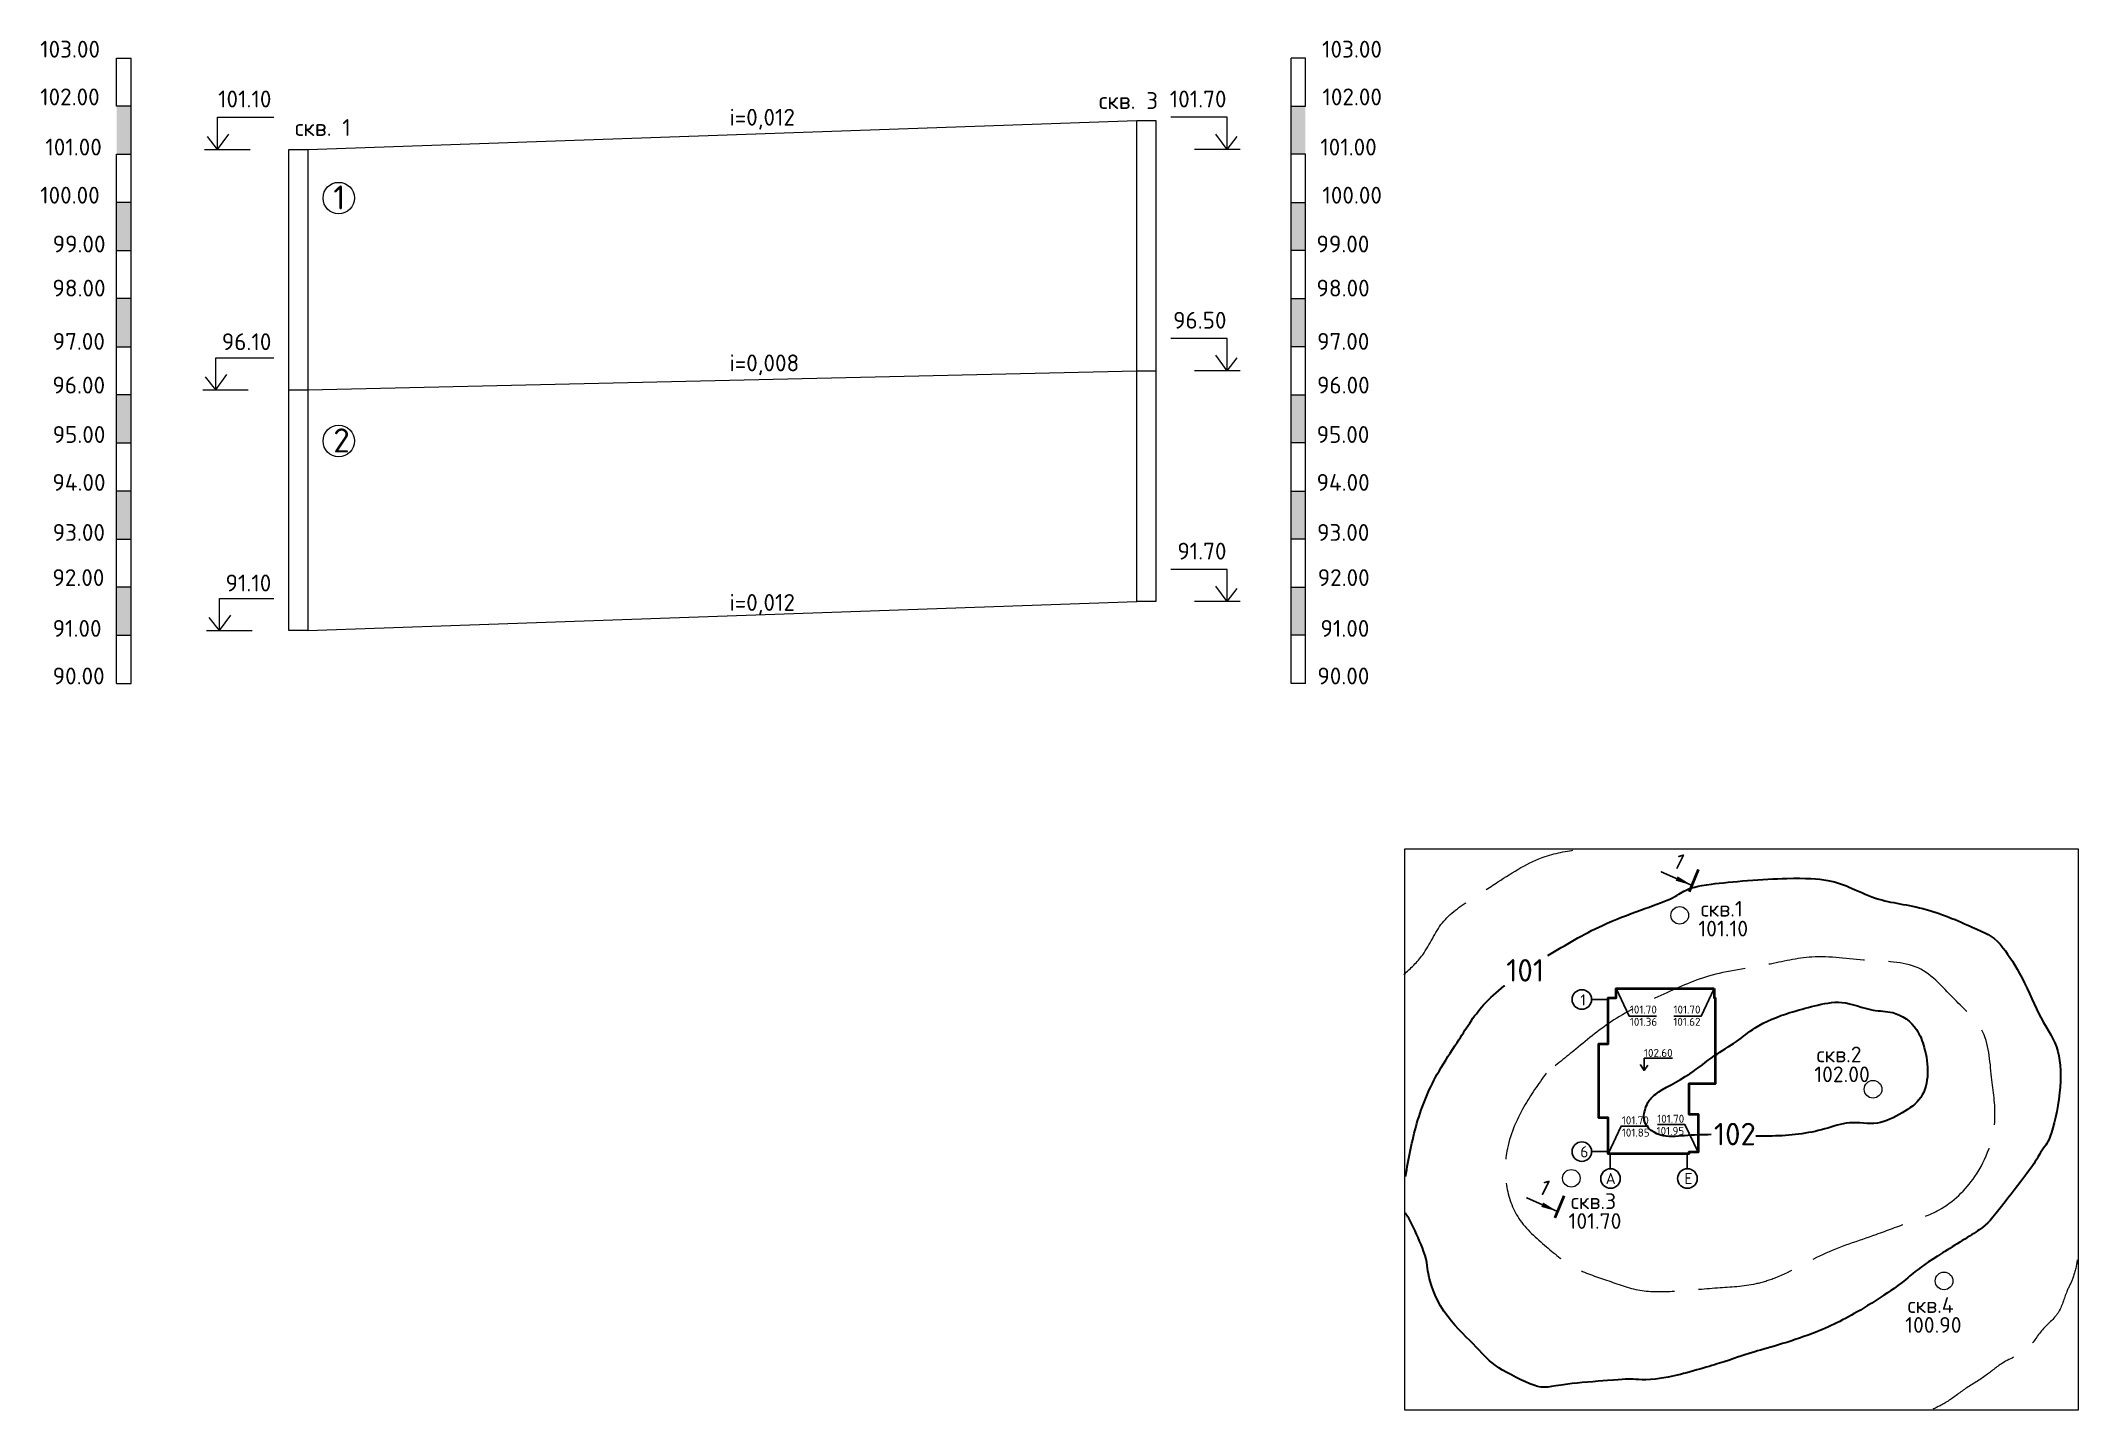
# Paper-space layout 'Лист3' of a CAD drawing. Header units: millimetres. Extents: x 21 to 275, y 21 to 191.
import ezdxf

# ---------------------------------------------------------------- set-up
doc = ezdxf.new("R2010")
doc.units = ezdxf.units.MM
doc.header["$LTSCALE"] = 0.5
doc.linetypes.add('ACAD_ISO02W100', pattern=[15, 12, -3])
for name, color, linetype, lineweight in [('ТОЛСТЫЕ', 1, 'Continuous', 50), ('ТОЛСТЫЕ3', 7, 'Continuous', 50), ('ТОНКИЕе', 7, 'Continuous', 25)]:
    doc.layers.add(name, color=color, linetype=linetype, lineweight=lineweight)
doc.layers.add('тонкие', color=7, linetype='Continuous')
doc.layers.add('Штриховка', color=7, linetype='ACAD_ISO02W100')
doc.styles.add('Наклонный', font='isocpeur.ttf', dxfattribs={"height": 3.5})

psp = doc.layouts.new('Лист3')

# ---------------------------------------------------------------- hatches: boundary and pattern name
at = {"layer": 'тонкие', "lineweight": 15, "transparency": 33554687}
h = psp.add_hatch(color=256, dxfattribs=at)
h.dxf.hatch_style = 1
h.paths.add_polyline_path([(32.52, 183.21), (30.72, 183.21), (30.72, 177.21), (32.52, 177.21)])
h = psp.add_hatch(color=256, dxfattribs=at)
h.dxf.hatch_style = 1
h.paths.add_polyline_path([(177.2, 183.21), (179, 183.21), (179, 177.21), (177.2, 177.21)])
h = psp.add_hatch(color=256, dxfattribs=at)
h.dxf.hatch_style = 1
h.paths.add_polyline_path([(32.52, 171.21), (30.72, 171.21), (30.72, 165.21), (32.52, 165.21)])
h = psp.add_hatch(color=256, dxfattribs=at)
h.dxf.hatch_style = 1
h.paths.add_polyline_path([(177.2, 171.21), (179, 171.21), (179, 165.21), (177.2, 165.21)])
h = psp.add_hatch(color=256, dxfattribs=at)
h.dxf.hatch_style = 1
h.paths.add_polyline_path([(32.52, 159.21), (30.72, 159.21), (30.72, 153.21), (32.52, 153.21)])
h = psp.add_hatch(color=256, dxfattribs=at)
h.dxf.hatch_style = 1
h.paths.add_polyline_path([(177.2, 159.21), (179, 159.21), (179, 153.21), (177.2, 153.21)])
h = psp.add_hatch(color=256, dxfattribs=at)
h.dxf.hatch_style = 1
h.paths.add_polyline_path([(32.52, 147.21), (30.72, 147.21), (30.72, 141.21), (32.52, 141.21)])
h = psp.add_hatch(color=256, dxfattribs=at)
h.dxf.hatch_style = 1
h.paths.add_polyline_path([(177.2, 147.21), (179, 147.21), (179, 141.21), (177.2, 141.21)])
h = psp.add_hatch(color=256, dxfattribs=at)
h.dxf.hatch_style = 1
h.paths.add_polyline_path([(32.52, 135.21), (30.72, 135.21), (30.72, 129.21), (32.52, 129.21)])
h = psp.add_hatch(color=256, dxfattribs=at)
h.dxf.hatch_style = 1
h.paths.add_polyline_path([(177.2, 135.21), (179, 135.21), (179, 129.21), (177.2, 129.21)])
h = psp.add_hatch(color=256, dxfattribs=at)
h.dxf.hatch_style = 1
h.paths.add_polyline_path([(30.72, 117.21), (32.52, 117.21), (32.52, 123.21), (30.72, 123.21)])
h = psp.add_hatch(color=256, dxfattribs=at)
h.dxf.hatch_style = 1
h.paths.add_polyline_path([(179, 117.21), (177.2, 117.21), (177.2, 123.21), (179, 123.21)])

# ---------------------------------------------------------------- linework, layer by layer
at = {"layer": 'ТОЛСТЫЕ', "color": 0, "lineweight": 15}
psp.add_lwpolyline([(191.39, 90.58), (275.39, 90.58), (275.39, 20.58), (191.39, 20.58), (191.39, 90.58)], dxfattribs=at)
for centre in [(225.68, 82.28), (249.79, 60.59), (212.16, 49.48), (258.65, 36.68)]:
    psp.add_circle(centre, 1.1, dxfattribs=at)
at = {"layer": 'ТОЛСТЫЕ', "color": 0, "lineweight": 30}
for points, knots in [([(209.23, 77.26), (211.42, 78.59), (216.48, 81.64), (226.74, 84.76), (225.73, 86.02), (242.85, 87.31), (245.94, 86.27), (251.12, 83.81), (256.3, 83.49), (263.47, 80.2), (265.38, 79.41), (268.53, 74.5), (270.95, 68.58), (273.11, 66.08), (273.35, 60.03), (271.69, 53.52), (271.14, 53.64), (269.79, 51.03), (264.55, 44.38), (264.01, 43.56), (257.78, 39.8), (254.48, 37.54), (253.67, 36.52), (247.71, 32.64), (242.16, 29.8), (232.86, 27.3), (233.02, 27.08), (222.77, 24.08), (219.83, 24.48), (218.63, 24.41), (209.57, 23.7), (208.54, 22.91), (202.03, 26.27), (201.28, 27.61), (195.82, 32.68), (194.01, 37.94), (194.39, 39.07), (192.09, 44.33), (191.63, 44.9), (191.39, 45.19)], [399.904208, 399.904208, 399.904208, 399.904208, 484.965858, 596.001192, 722.207698, 804.667918, 939.159751, 1006.551458, 1113.097414, 1205.831157, 1296.102693, 1353.776355, 1417.011356, 1494.959658, 1562.402958, 1636.198745, 1715.071307, 1750.700862, 1786.794009, 1858.52194, 1926.011766, 2003.383622, 2067.754442, 2110.682319, 2175.653023, 2268.902963, 2384.617562, 2455.398185, 2545.673542, 2612.815194, 2655.122144, 2726.13039, 2786.772985, 2856.265905, 2910.832062, 2984.343349, 3062.291506, 3110.270084, 3161.313988, 3161.313988, 3161.313988, 3161.313988]), ([(191.48, 49.69), (191.87, 51.93), (192.69, 56.49), (195.03, 62.14), (198.25, 66.81), (200.54, 70.72), (202.91, 72.76), (203.84, 73.5), (203.86, 73.51)], [0, 0, 0, 0, 97.200142, 198.247897, 258.709666, 340.531295, 390.362058, 391.440759, 391.440759, 391.440759, 391.440759]), ([(221.69, 58.94), (221.93, 59.27), (222.6, 60.19), (226.86, 62.24), (229.77, 64.72), (232.69, 66.4), (235.49, 68.74), (238.93, 70.06), (242.54, 71.03), (246.13, 71.82), (249.25, 70.3), (252.68, 70.38), (255.25, 68.51), (256.33, 65.53), (256.8, 62.64), (256.08, 59.33), (253.33, 57.55), (250.35, 55.97), (246.91, 56.71), (242.68, 55.15), (238.74, 54.72), (235.85, 54.74), (235.18, 54.74)], [0, 0, 0, 0, 39.055492, 109.653054, 163.838904, 210.851822, 252.019596, 319.79095, 365.325023, 414.138826, 471.775793, 506.884515, 558.958263, 593.524087, 640.809111, 684.863404, 727.879658, 775.381571, 825.332504, 870.488035, 965.179552, 993.992183, 993.992183, 993.992183, 993.992183]), ([(229.59, 54.93), (228.48, 54.9), (226.33, 54.86), (223.25, 54.43), (220.7, 56.38), (221.45, 58.31), (221.69, 58.94)], [1074.667136, 1074.667136, 1074.667136, 1074.667136, 1121.103039, 1165.025454, 1207.877755, 1228.896983, 1228.896983, 1228.896983, 1228.896983])]:
    psp.add_open_spline(points, degree=3, knots=knots, dxfattribs=at)
at = {"layer": 'ТОЛСТЫЕ3', "color": 0, "lineweight": 40}
psp.add_lwpolyline([(229.99, 73.17), (229.99, 72.01), (230.11, 72.01), (230.12, 72.01), (230.12, 61.27), (226.8, 61.27), (226.8, 57.49), (227.96, 57.49), (227.96, 52.74), (226.8, 52.74), (226.8, 52.54), (216.74, 52.54), (216.74, 57.01), (215.58, 57.01), (215.58, 66.24), (216.74, 66.24), (216.74, 72.01), (217.74, 72.01), (217.74, 73.17), (229.99, 73.17)], dxfattribs=at)
at = {"layer": 'ТОНКИЕе', "lineweight": 15}
for points in [[(30.72, 111.21), (32.52, 111.21), (32.52, 189.21)], [(30.72, 183.21), (30.72, 189.21), (32.52, 189.21)], [(179, 111.21), (177.2, 111.21), (177.2, 189.21)], [(179, 183.21), (179, 189.21), (177.2, 189.21)], [(30.72, 171.21), (30.72, 177.21), (32.52, 177.21), (32.52, 183.21), (30.72, 183.21)], [(179, 171.21), (179, 177.21), (177.2, 177.21), (177.2, 183.21), (179, 183.21)], [(43.31, 177.81), (43.31, 181.82), (50.35, 181.82)], [(54.59, 177.81), (157.95, 181.41)], [(160.35, 121.41), (157.95, 121.41), (157.95, 181.41), (160.35, 181.41), (160.35, 121.41)], [(169.22, 177.81), (169.22, 181.82), (162.19, 181.82)], [(43.31, 177.81), (42.04, 179.44)], [(43.31, 177.81), (44.73, 179.74)], [(169.22, 177.81), (167.81, 179.74)], [(169.22, 177.81), (170.5, 179.44)], [(41.69, 177.81), (47.38, 177.81)], [(53.39, 117.81), (52.19, 117.81), (52.19, 177.81), (54.59, 177.81), (54.59, 117.81), (52.19, 117.81), (52.19, 147.81), (54.59, 147.81)], [(170.85, 177.81), (165.16, 177.81)], [(30.72, 111.21), (30.72, 171.21)], [(30.72, 159.21), (30.72, 165.21), (32.52, 165.21), (32.52, 171.21), (30.72, 171.21)], [(179, 159.21), (179, 165.21), (177.2, 165.21), (177.2, 171.21), (179, 171.21)], [(179, 111.21), (179, 171.21)], [(30.72, 147.21), (30.72, 153.21), (32.52, 153.21), (32.52, 159.21), (30.72, 159.21)], [(179, 147.21), (179, 153.21), (177.2, 153.21), (177.2, 159.21), (179, 159.21)], [(169.22, 150.21), (169.22, 154.22), (162.19, 154.22)], [(43.08, 147.81), (43.08, 151.82), (50.35, 151.82)], [(54.59, 147.81), (157.95, 150.21)], [(157.95, 150.21), (160.35, 150.21)], [(170.85, 150.21), (165.16, 150.21)], [(169.22, 150.21), (167.81, 152.14)], [(169.22, 150.21), (170.5, 151.84)], [(41.46, 147.81), (47.14, 147.81)], [(43.08, 147.81), (41.8, 149.44)], [(43.08, 147.81), (44.49, 149.74)], [(30.72, 135.21), (30.72, 141.21), (32.52, 141.21), (32.52, 147.21), (30.72, 147.21)], [(179, 135.21), (179, 141.21), (177.2, 141.21), (177.2, 147.21), (179, 147.21)], [(30.72, 123.21), (30.72, 129.21), (32.52, 129.21), (32.52, 135.21), (30.72, 135.21)], [(179, 123.21), (179, 129.21), (177.2, 129.21), (177.2, 135.21), (179, 135.21)], [(169.22, 121.41), (169.22, 125.42), (162.19, 125.42)], [(30.72, 111.21), (30.72, 117.21), (32.52, 117.21), (32.52, 123.21), (30.72, 123.21)], [(169.22, 121.41), (167.81, 123.34)], [(169.22, 121.41), (170.5, 123.04)], [(179, 111.21), (179, 117.21), (177.2, 117.21), (177.2, 123.21), (179, 123.21)], [(43.54, 117.81), (43.54, 121.82), (50.35, 121.82)], [(43.54, 117.81), (44.96, 119.74)], [(54.59, 117.81), (157.95, 121.41)], [(170.85, 121.41), (165.16, 121.41)], [(41.92, 117.81), (47.61, 117.81)], [(43.54, 117.81), (42.27, 119.44)]]:
    psp.add_lwpolyline(points, dxfattribs=at)
at = {"layer": 'ТОНКИЕе', "color": 0}
for points in [[(228.04, 87.99), (226.91, 85.26), (227.23, 86.02), (223.38, 87.71), (227.23, 86.02), (227.23, 86.02), (227.23, 86.02), (227.23, 86.02)], [(216.74, 71.79), (214.69, 71.79)], [(217.74, 73.17), (219.37, 69.72), (222.78, 69.72)], [(229.99, 73.17), (228.36, 69.72), (224.95, 69.72)], [(221.24, 64.47), (221.24, 62.93), (220.78, 63.65), (221.24, 62.93), (221.69, 63.6)], [(221.24, 64.47), (224.77, 64.47)], [(216.74, 52.54), (218.37, 55.99), (221.78, 55.99)], [(227.96, 52.74), (226.33, 56.19), (222.92, 56.19)], [(216.74, 52.81), (214.69, 52.81)], [(217.01, 52.54), (217.01, 50.7)], [(226.6, 52.54), (226.6, 50.7)], [(211.26, 47.31), (210.14, 44.58), (210.45, 45.34), (206.6, 47.03), (210.45, 45.34), (210.45, 45.34), (210.45, 45.34), (210.45, 45.34)]]:
    psp.add_lwpolyline(points, dxfattribs=at)
for points in [[(227.23, 86.02, 0, 0.6, 0), (225.3, 86.87, 0.6, 0.6, 0)], [(210.45, 45.34, 0, 0.6, 0), (208.53, 46.19, 0.6, 0.6, 0)]]:
    psp.add_lwpolyline(points, format="xyseb", dxfattribs=at)
at = {"layer": 'ТОНКИЕе', "color": 0, "const_width": 0.6}
for points in [[(225.3, 86.87), (225.3, 86.87)], [(208.53, 46.19), (208.53, 46.19)]]:
    psp.add_lwpolyline(points, dxfattribs=at)
at = {"layer": 'ТОНКИЕе', "color": 0, "lineweight": 40}
for points in [[(226.91, 85.26), (228.04, 87.99)], [(210.14, 44.58), (211.26, 47.31)]]:
    psp.add_lwpolyline(points, dxfattribs=at)
at = {"layer": 'ТОНКИЕе', "lineweight": 15}
for centre in [(58.43, 171.75), (58.43, 141.45)]:
    psp.add_circle(centre, 1.96, dxfattribs=at)
at = {"layer": 'ТОНКИЕе', "color": 0}
for centre in [(213.47, 71.79), (213.47, 52.81), (217.05, 49.45), (226.64, 49.45)]:
    psp.add_circle(centre, 1.22, dxfattribs=at)
at = {"layer": 'Штриховка', "color": 0, "lineweight": 15, "ltscale": 2}
for points in [[(191.26, 74.89), (193.62, 77.35), (196.08, 81.35), (199.63, 84.26), (203, 86.44), (208.91, 89.63), (213.37, 90.54)], [(209.02, 62.6), (212.73, 65.6), (217.48, 69.24), (223.33, 72.29), (229.26, 74.68), (236.65, 76.14), (242.17, 77.08), (249.05, 76.66), (255.41, 75.72), (260.2, 71.56), (263.33, 68.02), (264.58, 62.09), (264.99, 56.99), (262.49, 49.7), (258.02, 45.54), (254.27, 43.98), (250.19, 42.49), (243.53, 39.99), (237.59, 37.08), (235.2, 36.35), (230.41, 35.83), (224.99, 35.41), (220.72, 35.52), (216.56, 36.77), (212.6, 38.33), (209.06, 40.93), (205.62, 44.47), (204.06, 48.63), (204.12, 52.86), (206.25, 58.41), (209.02, 62.6)], [(275.27, 39.31), (274.71, 37.01), (273.97, 35.38), (272.87, 32.71), (270.92, 30.59), (269, 28.2), (265.94, 26.43), (263.78, 24.83), (261.18, 23.14), (258.84, 21.5), (256.98, 20.55)]]:
    psp.add_spline(points, degree=3, dxfattribs=at)

# ---------------------------------------------------------------- texts
at = {"layer": 'ТОНКИЕе', "lineweight": 15, "style": 'Наклонный'}
for s, width, gutter_width, insert, char_height, attachment_point in [('103.00', 8.5101, 10.5, (21.19, 191.37), 2.1, 1), ('103.00', 8.5101, 10.5, (188.54, 191.37), 2.1, 3), ('102.00', 8.5101, 10.5, (21.19, 185.42), 2.1, 1), ('101.10', 8.5101, 10.5, (43.38, 185.16), 2.1, 1), ('скв. 3', 8.3808, 5.25, (153.23, 184.96), 2.1, 1), ('101.70', 8.5101, 10.5, (169.15, 185.16), 2.1, 3), ('102.00', 8.5101, 10.5, (188.54, 185.42), 2.1, 3), ('скв. 1', 8.3808, 5.25, (52.96, 181.6), 2.1, 1), ('i=0,012', 5.5989, 5.25, (107.15, 182.88), 2.1, 1), ('101.00', 8.5101, 10.5, (21.84, 179.16), 2.1, 1), ('101.00', 8.5101, 10.5, (187.89, 179.16), 2.1, 3), ('100.00', 8.5101, 10.5, (21.19, 173.16), 2.1, 1), ('1', 3.7147, 5.25, (57.75, 173.32), 3, 1), ('100.00', 8.5101, 10.5, (188.54, 173.16), 2.1, 3), ('99.00', 8.5101, 10.5, (22.75, 167.07), 2.1, 1), ('99.00', 8.5101, 10.5, (186.97, 167.07), 2.1, 3), ('98.00', 8.5101, 10.5, (22.72, 161.57), 2.1, 1), ('98.00', 8.5101, 10.5, (187.01, 161.57), 2.1, 3), ('96.50', 8.5101, 10.5, (169.15, 157.56), 2.1, 3), ('97.00', 8.5101, 10.5, (22.75, 154.92), 2.1, 1), ('96.10', 8.5101, 10.5, (43.85, 154.88), 2.1, 1), ('97.00', 8.5101, 10.5, (186.97, 154.92), 2.1, 3), ('i=0,008', 5.5989, 5.25, (107.15, 152.24), 2.1, 1), ('96.00', 8.5101, 10.5, (22.72, 149.47), 2.1, 1), ('96.00', 8.5101, 10.5, (187.01, 149.47), 2.1, 3), ('95.00', 8.5101, 10.5, (22.75, 143.31), 2.1, 1), ('2', 3.7147, 5.25, (57.75, 143.02), 3, 1), ('95.00', 8.5101, 10.5, (186.97, 143.31), 2.1, 3), ('94.00', 8.5101, 10.5, (22.72, 137.33), 2.1, 1), ('94.00', 8.5101, 10.5, (187.01, 137.33), 2.1, 3), ('93.00', 8.5101, 10.5, (22.75, 131.09), 2.1, 1), ('93.00', 8.5101, 10.5, (186.97, 131.09), 2.1, 3), ('91.70', 8.5101, 10.5, (169.15, 128.76), 2.1, 3), ('92.00', 8.5101, 10.5, (22.72, 125.46), 2.1, 1), ('91.10', 8.5101, 10.5, (44.31, 124.79), 2.1, 1), ('92.00', 8.5101, 10.5, (187.01, 125.46), 2.1, 3), ('i=0,012', 5.5989, 5.25, (107.15, 122.36), 2.1, 1), ('91.00', 8.5101, 10.5, (22.75, 119.12), 2.1, 1), ('91.00', 8.5101, 10.5, (186.97, 119.12), 2.1, 3), ('90.00', 8.5101, 10.5, (22.75, 113.19), 2.1, 1), ('90.00', 8.5101, 10.5, (186.97, 113.19), 2.1, 3)]:
    psp.add_mtext_dynamic_manual_height_columns(s, width=width, gutter_width=gutter_width, heights=[0], dxfattribs=dict(at, insert=insert, char_height=char_height, attachment_point=attachment_point))
at = {"layer": 'ТОНКИЕе', "color": 0, "char_height": 2, "attachment_point": 1, "rotation": 333.4573, "style": 'Наклонный'}
for insert in [(225.64, 90.14), (208.87, 49.46)]:
    psp.add_mtext_dynamic_manual_height_columns('1', width=1.0402, gutter_width=3.5, heights=[0], dxfattribs=dict(at, insert=insert))
at = {"layer": 'ТОНКИЕе', "color": 0, "lineweight": 15, "attachment_point": 1, "style": 'Наклонный'}
for s, width, insert, char_height in [('скв.1 ', 1.3762, (228.29, 84.09), 1.96), ('101.10', 1.3762, (228, 81.61), 1.96), ('101', 5.4872, (204.04, 76.82), 2.8), ('скв.2 ', 1.3762, (242.75, 65.91), 1.96), ('102.00', 1.3762, (242.46, 63.43), 1.96), ('102', 5.4872, (229.94, 56.4), 2.8), ('скв.3 ', 1.3762, (212.1, 47.61), 1.96), ('101.70', 1.3762, (211.81, 45.13), 1.96), ('скв.4 ', 1.3762, (254.1, 34.65), 1.96), ('100.90', 1.3762, (253.8, 32.17), 1.96)]:
    psp.add_mtext_dynamic_manual_height_columns(s, width=width, gutter_width=4.9, heights=[0], dxfattribs=dict(at, insert=insert, char_height=char_height))
at = {"layer": 'ТОНКИЕе', "color": 0, "style": 'Наклонный'}
for s, width, insert, char_height, attachment_point in [('1', 0.2766, (213.28, 72.42), 1.4, 1), ('101.70', 11.8932, (219.46, 71.03), 1, 1), ('101.36', 11.8932, (219.46, 69.5), 1, 1), ('101.62', 11.8932, (228.27, 69.5), 1, 3), ('101.70', 11.8932, (228.27, 71.03), 1, 3), ('102.60', 0.9722, (221.22, 65.62), 1, 1), ('101.70', 11.8932, (218.46, 56.21), 1, 7), ('101.70', 11.8932, (226.24, 56.41), 1, 9), ('6', 1.4, (213.28, 53.49), 1.4, 1), ('101.85', 11.8932, (218.46, 54.68), 1, 7), ('101.95', 11.8932, (226.24, 54.89), 1, 9), ('А', 1.4, (216.44, 50.15), 1.4, 1), ('Е', 1.4, (226.26, 50.15), 1.4, 1)]:
    psp.add_mtext_dynamic_manual_height_columns(s, width=width, gutter_width=3.5, heights=[0], dxfattribs=dict(at, insert=insert, char_height=char_height, attachment_point=attachment_point))

doc.saveas('drawing.dxf')
